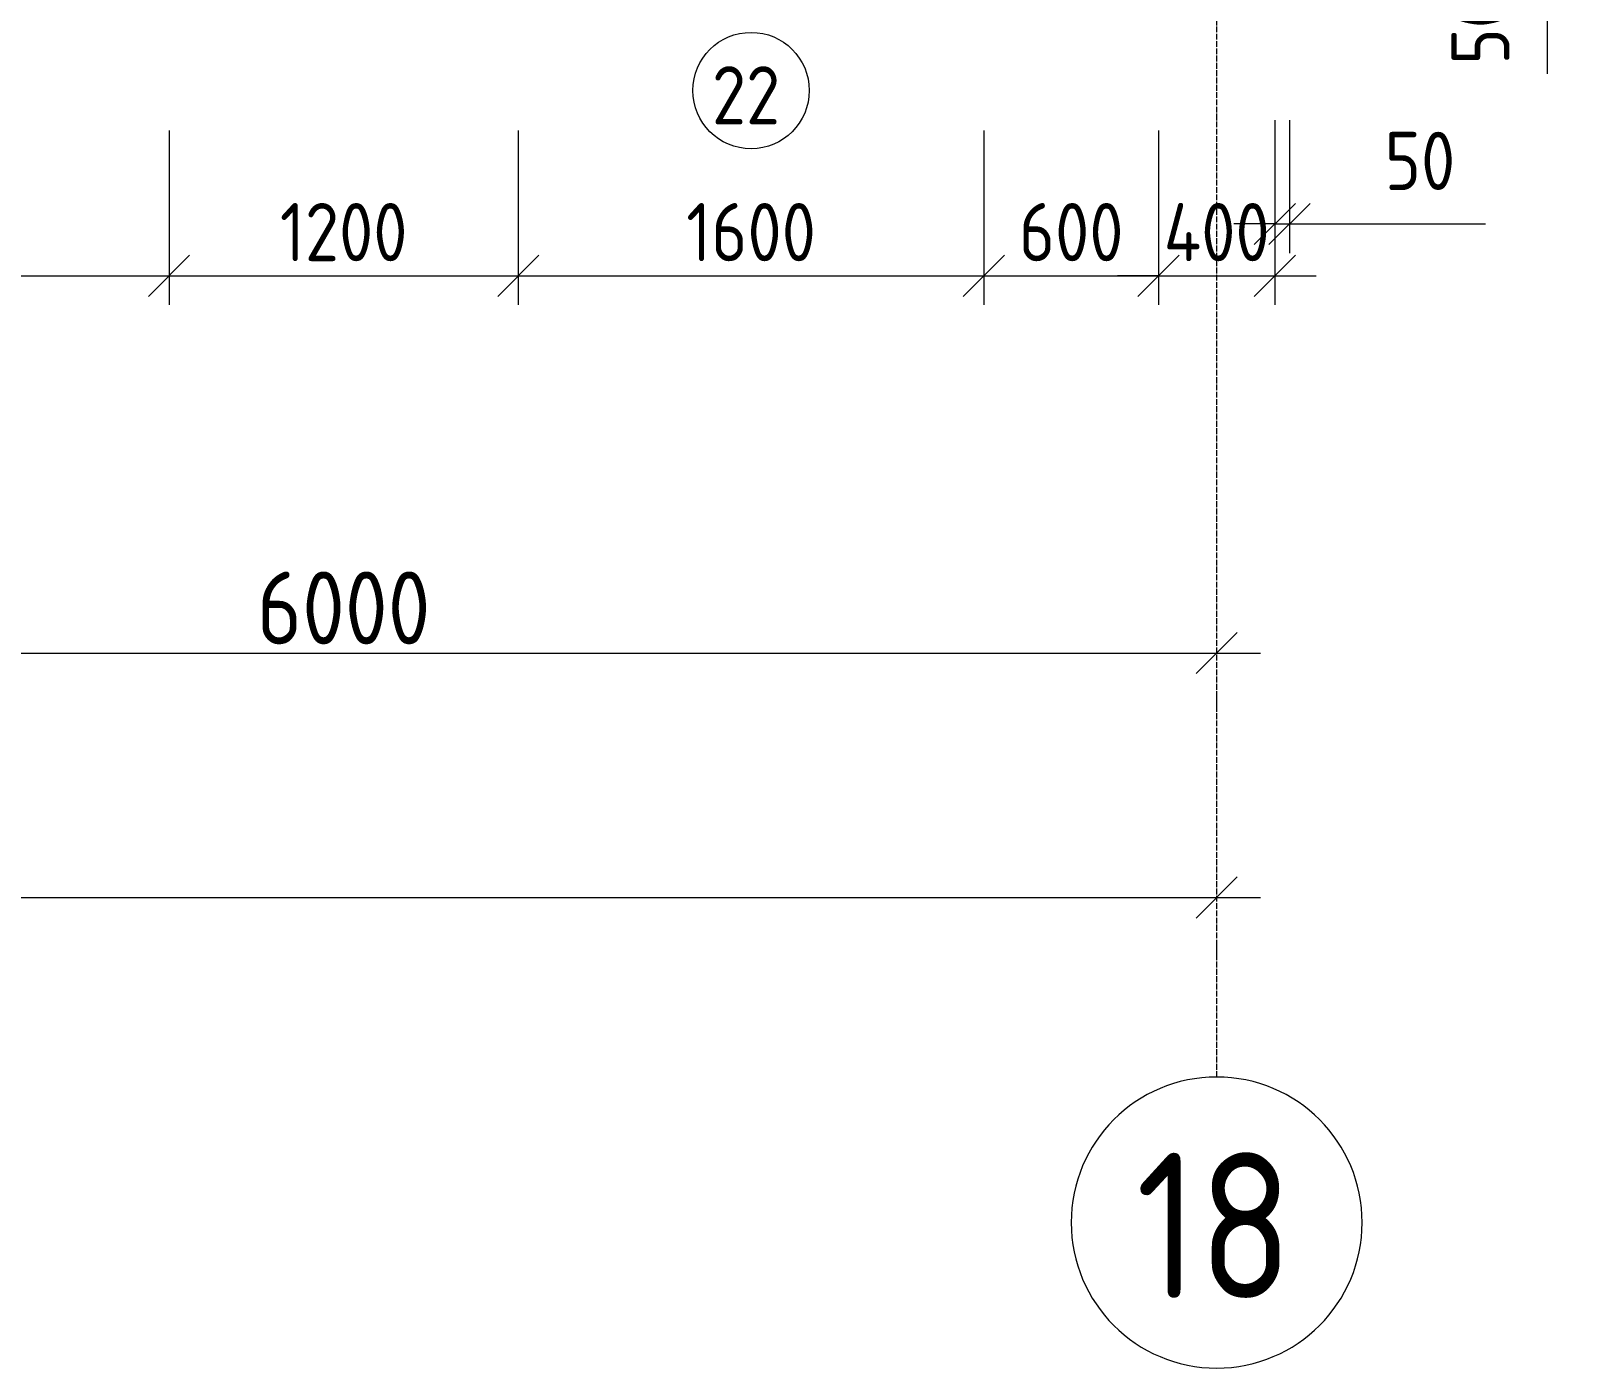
# Model space of a CAD drawing. Header units: millimetres. Extents: x -56773 to 323062, y -262288 to 76460.
# Drawn here: x 57535 to 62844, y -109923 to -105329 of the extents above; entities that cross this region are included whole.
import ezdxf

# ---------------------------------------------------------------- set-up
doc = ezdxf.new("R2010")
doc.units = ezdxf.units.MM
doc.linetypes.add('ADSK_Линия сетки', pattern=[25, 20, -2.5, 0, -2.5])
for name, color, linetype, lineweight in [('Марки окон', 7, 'Continuous', 20), ('Оси', 7, 'Continuous', 9), ('Размеры', 7, 'Continuous', 9)]:
    doc.layers.add(name, color=color, linetype=linetype, lineweight=lineweight)
doc.styles.add('GOST Common', font='', dxfattribs={"width": 0.9, "height": 500})
doc.styles.add('GOST Common_2', font='', dxfattribs={"width": 0.9, "height": 250})
doc.styles.add('GOST Common_3', font='', dxfattribs={"width": 0.9, "height": 200})
doc.styles.get('GOST Common').set_extended_font_data('GOST Common')
doc.styles.get('GOST Common_2').set_extended_font_data('GOST Common')
doc.styles.get('GOST Common_3').set_extended_font_data('GOST Common')
doc.dimstyles.new('ADSK_Основной_2_0', dxfattribs={"dimscale": 304.8, "dimtxt": 201.142999, "dimasz": 0.463911, "dimexe": 0.328084, "dimexo": 0.328084, "dimgap": 0.164042, "dimtad": 1, "dimdec": 3, "dimrnd": 0.001, "dimdsep": 46, "dimtxsty": 'GOST Common_3', "dimblk1": 'OBLIQUE', "dimblk2": 'OBLIQUE', "dimsah": 1, "dimcen": 0.09, "dimdle": 0.328084, "dimazin": 2, "dimtfac": 1, "dimtdec": 4, "dimtix": 1, "dimtmove": 0, "dimatfit": 3, "dimfxl": 1, "dimtvp": 1, "dimtolj": 1, "dimtzin": 0, "dimlwd": 20, "dimlwe": 20, "dimarcsym": 2})
doc.dimstyles.new('ADSK_Основной_2_0_1', dxfattribs={"dimscale": 304.8, "dimtxt": 201.142999, "dimasz": 0.463911, "dimexe": 0.328084, "dimexo": 0.328084, "dimgap": 0.164042, "dimtad": 1, "dimdec": 3, "dimrnd": 0.001, "dimdsep": 46, "dimtxsty": 'GOST Common_3', "dimblk1": 'OBLIQUE', "dimblk2": 'OBLIQUE', "dimsah": 1, "dimcen": 0.09, "dimdle": 0.328084, "dimazin": 2, "dimtfac": 1, "dimtdec": 4, "dimtix": 1, "dimtmove": 1, "dimatfit": 3, "dimfxl": 1, "dimtvp": 1, "dimtolj": 1, "dimtzin": 0, "dimlwd": 20, "dimlwe": 20, "dimarcsym": 2})
doc.dimstyles.new('ADSK_Основной_2_5_мм', dxfattribs={"dimscale": 304.8, "dimtxt": 251.428749, "dimasz": 0.463911, "dimexe": 0.492126, "dimexo": 0.984252, "dimgap": 0.098425, "dimtad": 1, "dimrnd": 0.01, "dimdsep": 46, "dimtxsty": 'GOST Common_2', "dimblk1": 'OBLIQUE', "dimblk2": 'OBLIQUE', "dimsah": 1, "dimcen": 0.09, "dimdle": 0.492126, "dimazin": 2, "dimtfac": 1, "dimtdec": 4, "dimtix": 1, "dimtmove": 0, "dimatfit": 3, "dimfxl": 1, "dimtvp": 1, "dimtolj": 1, "dimtzin": 0, "dimlwd": 20, "dimlwe": 20, "dimarcsym": 2})

# ---------------------------------------------------------------- blocks, each defined once
blk = doc.blocks.new('Ось сетки - Круг_Ø10 мм-8259-Кладочный план 2-го этаж')
at = {"layer": 'Оси', "lineweight": 20}
for start, end in [(360, 180), (180, 360)]:
    blk.add_arc((0, 0), 5, start, end, dxfattribs=at)
blk = doc.blocks.new('_Oblique')
at = {"color": 0, "linetype": 'ByBlock', "lineweight": -2}
blk.add_line((-0.5, -0.5), (0.5, 0.5), dxfattribs=at)
blk = doc.blocks.new('*D4392')
at = {"layer": 'Defpoints', "color": 0, "transparency": 16777216}
for p in [(55609.4, -107366.3), (61609.4, -107366.3), (61609.4, -107466.3)]:
    blk.add_point(p, dxfattribs=at)
at = {"layer": 'Размеры', "color": 0, "lineweight": 20, "transparency": 16777216}
for p, q in [((55459.4, -107466.3), (61759.4, -107466.3)), ((55609.4, -107666.3), (55609.4, -107616.3)), ((61609.4, -107666.3), (61609.4, -107616.3))]:
    blk.add_line(p, q, dxfattribs=at)
at = {"layer": 'Размеры', "color": 0, "lineweight": 20, "transparency": 16777216, "xscale": 141.4, "yscale": 141.4, "zscale": 141.4, "rotation": 180}
blk.add_blockref('_Oblique', (55609.4, -107466.3), dxfattribs=at)
at = {"layer": 'Размеры', "color": 0, "lineweight": 20, "transparency": 16777216, "xscale": 141.4, "yscale": 141.4, "zscale": 141.4}
blk.add_blockref('_Oblique', (61609.4, -107466.3), dxfattribs=at)
at = {"layer": 'Размеры', "color": 0, "lineweight": 9, "transparency": 16777216, "insert": (58609.4, -107311.3), "char_height": 250, "width": 756.843, "attachment_point": 5, "style": 'GOST Common_2'}
blk.add_mtext('\\A1;6000', dxfattribs=at)
blk = doc.blocks.new('*D4400')
at = {"layer": 'Defpoints', "color": 0, "transparency": 16777216}
for p in [(-19590.6, -108206.3), (61609.4, -108206.3), (61609.4, -108306.3)]:
    blk.add_point(p, dxfattribs=at)
at = {"layer": 'Размеры', "color": 0, "lineweight": 20, "transparency": 16777216}
for p, q in [((-19740.6, -108306.3), (61759.4, -108306.3)), ((-19590.6, -108506.3), (-19590.6, -108456.3)), ((61609.4, -108506.3), (61609.4, -108456.3))]:
    blk.add_line(p, q, dxfattribs=at)
at = {"layer": 'Размеры', "color": 0, "lineweight": 20, "transparency": 16777216, "xscale": 141.4, "yscale": 141.4, "zscale": 141.4, "rotation": 180}
blk.add_blockref('_Oblique', (-19590.6, -108306.3), dxfattribs=at)
at = {"layer": 'Размеры', "color": 0, "lineweight": 20, "transparency": 16777216, "xscale": 141.4, "yscale": 141.4, "zscale": 141.4}
blk.add_blockref('_Oblique', (61609.4, -108306.3), dxfattribs=at)
at = {"layer": 'Размеры', "color": 0, "lineweight": 9, "transparency": 16777216, "insert": (21009.4, -108151.3), "char_height": 250, "width": 889.802, "attachment_point": 5, "style": 'GOST Common_2'}
blk.add_mtext('\\A1;81200', dxfattribs=at)
blk = doc.blocks.new('*D4525')
at = {"layer": 'Defpoints', "color": 0, "transparency": 16777216}
for p in [(56409.4, -105571.5), (58009.4, -105571.5), (58009.4, -106170.3)]:
    blk.add_point(p, dxfattribs=at)
at = {"layer": 'Размеры', "color": 0, "lineweight": 20, "transparency": 16777216}
for p, q in [((56409.4, -105671.5), (56409.4, -106270.3)), ((58009.4, -105671.5), (58009.4, -106270.3)), ((56309.4, -106170.3), (58109.4, -106170.3))]:
    blk.add_line(p, q, dxfattribs=at)
at = {"layer": 'Размеры', "color": 0, "lineweight": 20, "transparency": 16777216, "xscale": 141.4, "yscale": 141.4, "zscale": 141.4, "rotation": 180}
blk.add_blockref('_Oblique', (56409.4, -106170.3), dxfattribs=at)
at = {"layer": 'Размеры', "color": 0, "lineweight": 20, "transparency": 16777216, "xscale": 141.4, "yscale": 141.4, "zscale": 141.4}
blk.add_blockref('_Oblique', (58009.4, -106170.3), dxfattribs=at)
at = {"layer": 'Размеры', "color": 0, "lineweight": 9, "transparency": 16777216, "insert": (57209.4, -106020.3), "char_height": 200, "width": 560.473, "attachment_point": 5, "style": 'GOST Common_3'}
blk.add_mtext('\\A1;1600', dxfattribs=at)
blk = doc.blocks.new('*D4526')
at = {"layer": 'Defpoints', "color": 0, "transparency": 16777216}
for p in [(58009.4, -105571.5), (59209.4, -105571.5), (59209.4, -106170.3)]:
    blk.add_point(p, dxfattribs=at)
at = {"layer": 'Размеры', "color": 0, "lineweight": 20, "transparency": 16777216}
for p, q in [((58009.4, -105671.5), (58009.4, -106270.3)), ((59209.4, -105671.5), (59209.4, -106270.3)), ((57909.4, -106170.3), (59309.4, -106170.3))]:
    blk.add_line(p, q, dxfattribs=at)
at = {"layer": 'Размеры', "color": 0, "lineweight": 20, "transparency": 16777216, "xscale": 141.4, "yscale": 141.4, "zscale": 141.4, "rotation": 180}
blk.add_blockref('_Oblique', (58009.4, -106170.3), dxfattribs=at)
at = {"layer": 'Размеры', "color": 0, "lineweight": 20, "transparency": 16777216, "xscale": 141.4, "yscale": 141.4, "zscale": 141.4}
blk.add_blockref('_Oblique', (59209.4, -106170.3), dxfattribs=at)
at = {"layer": 'Размеры', "color": 0, "lineweight": 9, "transparency": 16777216, "insert": (58609.4, -106020.3), "char_height": 200, "width": 560.473, "attachment_point": 5, "style": 'GOST Common_3'}
blk.add_mtext('\\A1;1200', dxfattribs=at)
blk = doc.blocks.new('*D4527')
at = {"layer": 'Defpoints', "color": 0, "transparency": 16777216}
for p in [(59209.4, -105571.5), (60809.4, -105571.5), (60809.4, -106170.3)]:
    blk.add_point(p, dxfattribs=at)
at = {"layer": 'Размеры', "color": 0, "lineweight": 20, "transparency": 16777216}
for p, q in [((59209.4, -105671.5), (59209.4, -106270.3)), ((60809.4, -105671.5), (60809.4, -106270.3)), ((59109.4, -106170.3), (60909.4, -106170.3))]:
    blk.add_line(p, q, dxfattribs=at)
at = {"layer": 'Размеры', "color": 0, "lineweight": 20, "transparency": 16777216, "xscale": 141.4, "yscale": 141.4, "zscale": 141.4, "rotation": 180}
blk.add_blockref('_Oblique', (59209.4, -106170.3), dxfattribs=at)
at = {"layer": 'Размеры', "color": 0, "lineweight": 20, "transparency": 16777216, "xscale": 141.4, "yscale": 141.4, "zscale": 141.4}
blk.add_blockref('_Oblique', (60809.4, -106170.3), dxfattribs=at)
at = {"layer": 'Размеры', "color": 0, "lineweight": 9, "transparency": 16777216, "insert": (60009.4, -106020.3), "char_height": 200, "width": 560.473, "attachment_point": 5, "style": 'GOST Common_3'}
blk.add_mtext('\\A1;1600', dxfattribs=at)
blk = doc.blocks.new('*D4528')
at = {"layer": 'Defpoints', "color": 0, "transparency": 16777216}
for p in [(60809.4, -105571.5), (61409.4, -105570.8), (61409.4, -106170.3)]:
    blk.add_point(p, dxfattribs=at)
at = {"layer": 'Размеры', "color": 0, "lineweight": 20, "transparency": 16777216}
for p, q in [((60809.4, -105671.5), (60809.4, -106270.3)), ((61409.4, -105670.8), (61409.4, -106270.3)), ((60709.4, -106170.3), (61509.4, -106170.3))]:
    blk.add_line(p, q, dxfattribs=at)
at = {"layer": 'Размеры', "color": 0, "lineweight": 20, "transparency": 16777216, "xscale": 141.4, "yscale": 141.4, "zscale": 141.4, "rotation": 180}
blk.add_blockref('_Oblique', (60809.4, -106170.3), dxfattribs=at)
at = {"layer": 'Размеры', "color": 0, "lineweight": 20, "transparency": 16777216, "xscale": 141.4, "yscale": 141.4, "zscale": 141.4}
blk.add_blockref('_Oblique', (61409.4, -106170.3), dxfattribs=at)
at = {"layer": 'Размеры', "color": 0, "lineweight": 9, "transparency": 16777216, "insert": (61109.4, -106020.3), "char_height": 200, "width": 454.106, "attachment_point": 5, "style": 'GOST Common_3'}
blk.add_mtext('\\A1;600', dxfattribs=at)
blk = doc.blocks.new('*D4529')
at = {"layer": 'Defpoints', "color": 0, "transparency": 16777216}
for p in [(61809.4, -105536.2), (61409.4, -105570.8), (61809.4, -106170.3)]:
    blk.add_point(p, dxfattribs=at)
at = {"layer": 'Размеры', "color": 0, "lineweight": 20, "transparency": 16777216}
for p, q in [((61809.4, -105636.2), (61809.4, -106270.3)), ((61409.4, -105670.8), (61409.4, -106270.3)), ((61409.4, -106170.3), (61268, -106170.3)), ((61409.4, -106170.3), (61809.4, -106170.3)), ((61809.4, -106170.3), (61950.8, -106170.3))]:
    blk.add_line(p, q, dxfattribs=at)
at = {"layer": 'Размеры', "color": 0, "lineweight": 20, "transparency": 16777216, "xscale": 141.4, "yscale": 141.4, "zscale": 141.4}
blk.add_blockref('_Oblique', (61409.4, -106170.3), dxfattribs=at)
at = {"layer": 'Размеры', "color": 0, "lineweight": 20, "transparency": 16777216, "xscale": 141.4, "yscale": 141.4, "zscale": 141.4, "rotation": 180}
blk.add_blockref('_Oblique', (61809.4, -106170.3), dxfattribs=at)
at = {"layer": 'Размеры', "color": 0, "lineweight": 9, "transparency": 16777216, "insert": (61609.4, -106020.3), "char_height": 200, "width": 474.561, "attachment_point": 5, "style": 'GOST Common_3'}
blk.add_mtext('\\A1;400', dxfattribs=at)
blk = doc.blocks.new('*D4530')
at = {"layer": 'Defpoints', "color": 0, "transparency": 16777216}
for p in [(61809.4, -105536.2), (61859.4, -105536.2), (61859.4, -105992.3)]:
    blk.add_point(p, dxfattribs=at)
at = {"layer": 'Размеры', "color": 0, "lineweight": 20, "transparency": 16777216}
for p, q in [((61809.4, -105636.2), (61809.4, -106092.3)), ((61859.4, -105636.2), (61859.4, -106092.3)), ((61809.4, -105992.3), (61668, -105992.3)), ((61809.4, -105992.3), (61859.4, -105992.3)), ((61859.4, -105992.3), (62533.6, -105992.3))]:
    blk.add_line(p, q, dxfattribs=at)
at = {"layer": 'Размеры', "color": 0, "lineweight": 20, "transparency": 16777216, "xscale": 141.4, "yscale": 141.4, "zscale": 141.4}
blk.add_blockref('_Oblique', (61809.4, -105992.3), dxfattribs=at)
at = {"layer": 'Размеры', "color": 0, "lineweight": 20, "transparency": 16777216, "xscale": 141.4, "yscale": 141.4, "zscale": 141.4, "rotation": 180}
blk.add_blockref('_Oblique', (61859.4, -105992.3), dxfattribs=at)
at = {"layer": 'Размеры', "color": 0, "lineweight": 9, "transparency": 16777216, "insert": (62186.5, -105675.6), "char_height": 200, "width": 302.737, "attachment_point": 1, "line_spacing_factor": 1.022761, "style": 'GOST Common_3'}
blk.add_mtext('\\A1;50', dxfattribs=at)
blk = doc.blocks.new('*D4545')
at = {"layer": 'Defpoints', "color": 0, "transparency": 16777216}
for p in [(62201.5, -105144.1), (62201.4, -105194.1), (62744.5, -105194.1)]:
    blk.add_point(p, dxfattribs=at)
at = {"layer": 'Размеры', "color": 0, "lineweight": 20, "transparency": 16777216}
for p, q in [((62744.5, -105144.1), (62744.5, -105002.7)), ((62301.5, -105144.1), (62844.5, -105144.1)), ((62744.5, -105144.1), (62744.5, -105194.1)), ((62301.4, -105194.1), (62844.5, -105194.1)), ((62744.5, -105194.1), (62744.5, -105476.9))]:
    blk.add_line(p, q, dxfattribs=at)
at = {"layer": 'Размеры', "color": 0, "lineweight": 20, "transparency": 16777216, "xscale": 141.4, "yscale": 141.4, "zscale": 141.4}
for p, rotation in [((62744.5, -105144.1), 270), ((62744.5, -105194.1), 90)]:
    blk.add_blockref('_Oblique', p, dxfattribs=dict(at, rotation=rotation))
at = {"layer": 'Размеры', "color": 0, "lineweight": 9, "transparency": 16777216, "insert": (62415.4, -105444.9), "char_height": 200, "width": 302.737, "attachment_point": 1, "rotation": 90, "line_spacing_factor": 1.022761, "style": 'GOST Common_3'}
blk.add_mtext('\\A1;50', dxfattribs=at)
blk = doc.blocks.new('М_окна1 - Маркировка типоразмера-1510237-Кладочный план 2-го этаж')
at = {"layer": 'Марки окон'}
blk.add_circle((0, 0), 2, dxfattribs=at)

msp = doc.modelspace()

# ---------------------------------------------------------------- linework, layer by layer
at = {"layer": 'Оси', "linetype": 'ADSK_Линия сетки', "lineweight": 5}
msp.add_line((61609.3615, -108922.9178), (61609.3615, -87921.5904), dxfattribs=at)

# ---------------------------------------------------------------- block references
at = {"layer": 'Марки окон', "xscale": 99.99999999999993, "yscale": 99.99999999999993, "zscale": 99.99999999999993}
msp.add_blockref('М_окна1 - Маркировка типоразмера-1510237-Кладочный план 2-го этаж', (60009.3615, -105534.0666), dxfattribs=at)
at = {"layer": 'Оси', "lineweight": 20, "xscale": 99.99999999999993, "yscale": 99.99999999999993, "zscale": 99.99999999999993}
msp.add_blockref('Ось сетки - Круг_Ø10 мм-8259-Кладочный план 2-го этаж', (61609.3615, -109422.9178), dxfattribs=at)

# ---------------------------------------------------------------- texts
at = {"layer": 'Марки окон', "lineweight": 5, "insert": (59874.8041, -105450.2812), "char_height": 200, "width": 317.46825, "attachment_point": 1, "style": 'GOST Common_3'}
msp.add_mtext('22', dxfattribs=at)
at = {"layer": 'Оси', "insert": (61331.7808, -109183.0512), "char_height": 500, "width": 671.012437, "attachment_point": 1, "style": 'GOST Common'}
msp.add_mtext('18', dxfattribs=at)

# ---------------------------------------------------------------- dimensions: what is measured, and where the dimension line sits
at = {"layer": 'Размеры', "lineweight": 9}
dim = msp.add_linear_dim(base=(62744.4791, -105194.0666), p1=(62201.4807, -105144.0666), p2=(62201.3926, -105194.0666), angle=90, dimstyle='ADSK_Основной_2_0', override={"dimpost": '<>', "dimfxl": 50.000078}, dxfattribs=at)
dim.commit()
dim.dimension.update_dxf_attribs({"geometry": '*D4545', "text_midpoint": (62548.7648, -105476.8666), "dimtype": 160, "text_rotation": 90})
for base, p1, p2, dimstyle, override, picture, middle in [((61809.3615, -106170.3311), (61409.3615, -105570.8038), (61809.3615, -105536.1858), 'ADSK_Основной_2_0_1', {"dimpost": '<>', "dimfxl": 401.49522}, '*D4529', (61609.3615, -106020.3311)), ((58009.3615, -106170.3311), (56409.3615, -105571.4647), (58009.3615, -105571.4647), 'ADSK_Основной_2_0_1', {"dimpost": '<>', "dimfxl": 1600}, '*D4525', (57209.3615, -106020.3311)), ((59209.3615, -106170.3311), (58009.3615, -105571.4647), (59209.3615, -105571.4647), 'ADSK_Основной_2_0_1', {"dimpost": '<>', "dimfxl": 1200}, '*D4526', (58609.3615, -106020.3311)), ((60809.3615, -106170.3311), (59209.3615, -105571.4647), (60809.3615, -105571.4647), 'ADSK_Основной_2_0_1', {"dimpost": '<>', "dimfxl": 1600}, '*D4527', (60009.3615, -106020.3311)), ((61409.3615, -106170.3311), (60809.3615, -105571.4647), (61409.3615, -105570.8038), 'ADSK_Основной_2_0_1', {"dimpost": '<>', "dimfxl": 600.000364}, '*D4528', (61109.3615, -106020.3311)), ((61609.3615, -107466.29), (55609.3615, -107366.3051), (61609.3615, -107366.3051), 'ADSK_Основной_2_5_мм', {"dimpost": '<>', "dimfxl": 6000}, '*D4392', (58609.3615, -107311.29)), ((61609.3615, -108306.29), (-19590.6385, -108206.3051), (61609.3615, -108206.3051), 'ADSK_Основной_2_5_мм', {"dimpost": '<>', "dimfxl": 81200}, '*D4400', (21009.3615, -108151.29))]:
    dim = msp.add_linear_dim(base=base, p1=p1, p2=p2, dimstyle=dimstyle, override=override, dxfattribs=at)
    dim.commit()
    dim.dimension.update_dxf_attribs({"geometry": picture, "text_midpoint": middle})
dim = msp.add_linear_dim(base=(61859.3615, -105992.2988), p1=(61809.3615, -105536.1858), p2=(61859.3615, -105536.1858), dimstyle='ADSK_Основной_2_0', override={"dimpost": '<>', "dimfxl": 50}, dxfattribs=at)
dim.commit()
dim.dimension.update_dxf_attribs({"geometry": '*D4530', "text_midpoint": (62337.8758, -105992.2988), "dimtype": 160})

doc.saveas('drawing.dxf')
